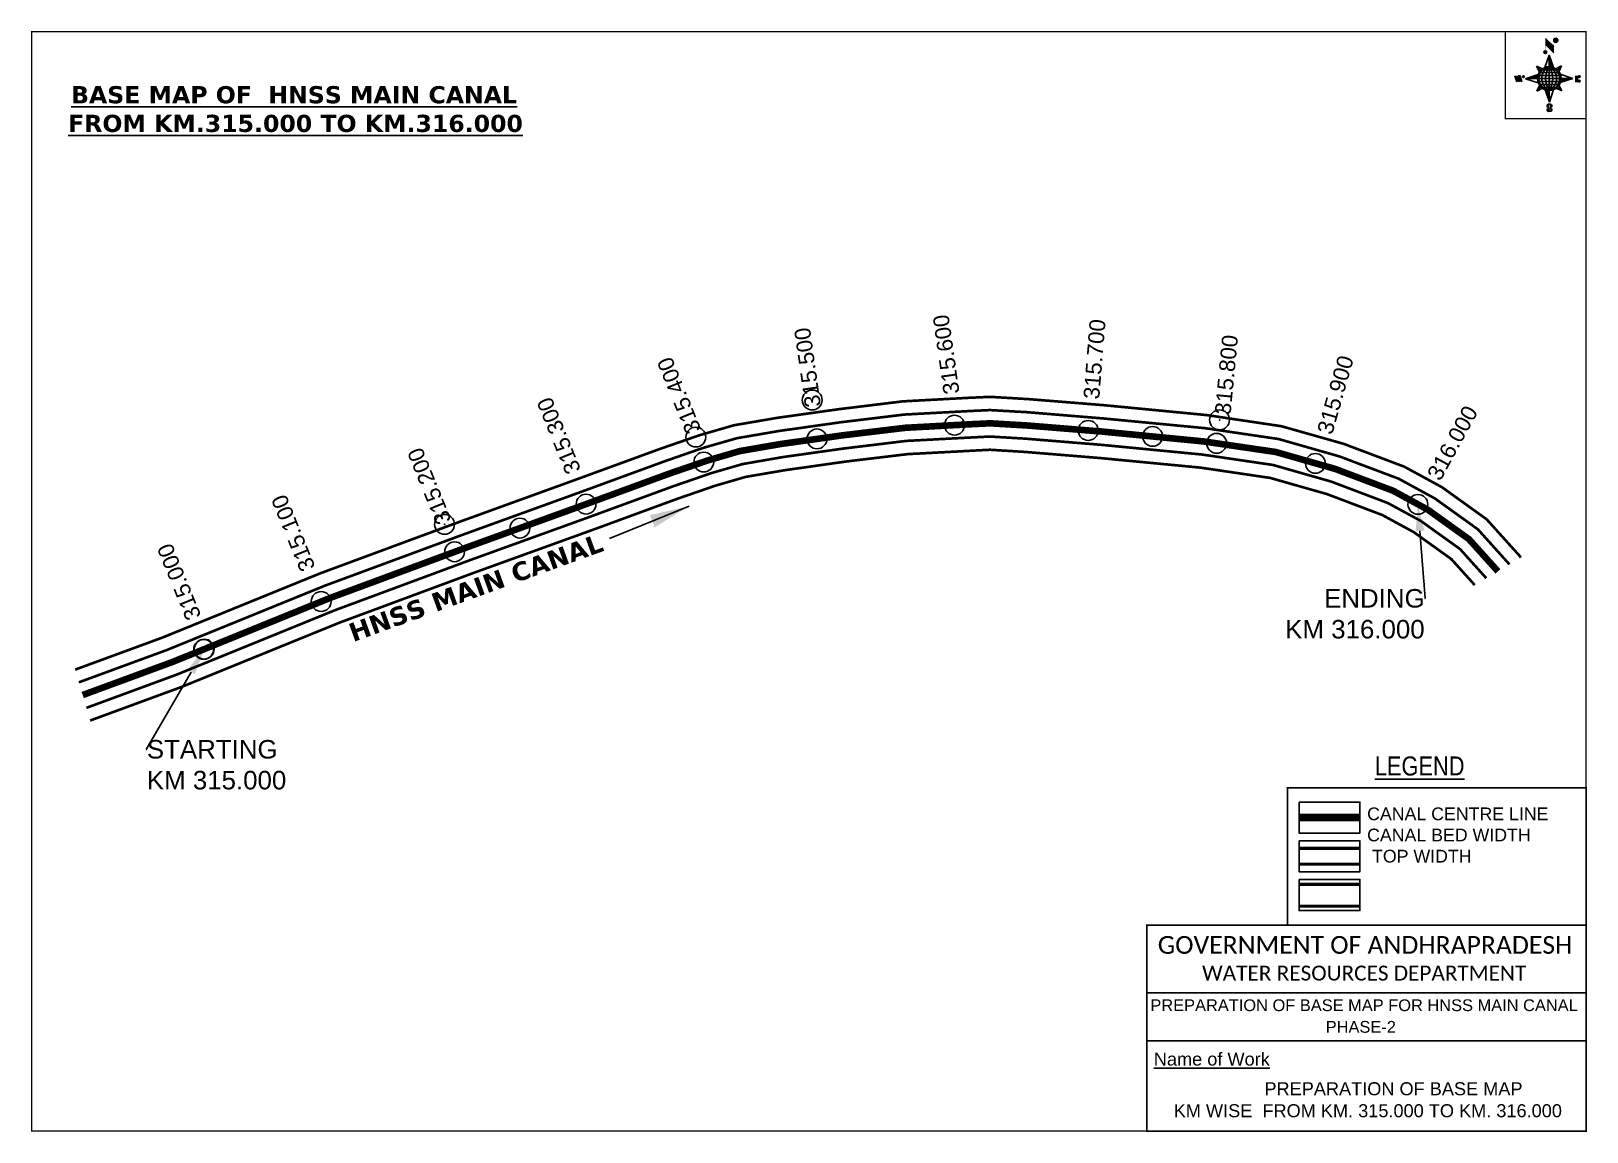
# Model space of a CAD drawing. Header units: inches. Extents: x 787631 to 788808, y 1575909 to 1576741.
import ezdxf
from ezdxf import colors
from ezdxf.entities.mleader import LeaderData, LeaderLine
from ezdxf.enums import TextEntityAlignment as Align
from ezdxf.math import Vec2, Vec3

# ---------------------------------------------------------------- set-up
doc = ezdxf.new("R2010")
doc.units = ezdxf.units.IN
doc.header["$LTSCALE"] = 15
doc.header["$MEASUREMENT"] = 0
doc.header["$PDMODE"] = 32
doc.header["$PDSIZE"] = 15
doc.linetypes.add('HIDDEN2', pattern=[0.1875, 0.125, -0.0625])
for name, color, linetype in [('AQUADUCT', 1, 'Continuous'), ('bord', 1, 'Continuous'), ('CANAL1', 7, 'Continuous'), ('CSMark', 72, 'Continuous'), ('DCBMS', 232, 'Continuous'), ('PAGE', 7, 'Continuous'), ('TEXT', 6, 'Continuous')]:
    doc.layers.add(name, color=color, linetype=linetype)
doc.styles.add('ARIALN', font='ARIALN.TTF')
doc.styles.get("Standard").update_dxf_attribs({"font": 'arial.ttf'})
doc.dimstyles.get("Standard").update_dxf_attribs({"dimtxt": 20, "dimasz": 0.18, "dimexe": 0.18, "dimexo": 0.0625, "dimgap": 0.09, "dimtad": 0, "dimtih": 1, "dimtoh": 1, "dimdec": 4, "dimzin": 0, "dimdsep": 46, "dimtxsty": 'Standard', "dimcen": 0.09, "dimadec": 0, "dimazin": 0, "dimtfac": 1, "dimtdec": 4, "dimtofl": 0, "dimtmove": 0, "dimatfit": 3, "dimfxl": 1, "dimtolj": 1, "dimtzin": 0, "dimarcsym": 0})
pattern_1 = [(267.297113149, (-8720374.938, 50637915.138), (10.5367255337, -0.497431438), [])]
pattern_2 = [(357.297113149, (-8720374.938, 50637915.138), (0.497431438, 10.5367255337), [])]

# ---------------------------------------------------------------- blocks, each defined once
blk = doc.blocks.new('*X26')
at = {"color": 0, "linetype": 'Continuous'}
for p, q in [((6321.6, 240.5), (6322.3, 241.2)), ((6321.6, 240.3), (6322.3, 241)), ((6321.6, 240.1), (6322.3, 240.8)), ((6321.6, 239.9), (6322.4, 240.7)), ((6321.6, 239.8), (6322.4, 240.6)), ((6321.6, 239.6), (6322.5, 240.5)), ((6321.6, 239.4), (6322.5, 240.3)), ((6321.6, 239.2), (6322.6, 240.2)), ((6321.7, 239.1), (6322.6, 240.1)), ((6321.8, 240.8), (6322.4, 241.4)), ((6321.8, 239), (6322.7, 240)), ((6321.8, 239), (6322.8, 239.9)), ((6321.9, 238.9), (6322.9, 239.8)), ((6322, 238.8), (6323, 239.7)), ((6322.1, 241.3), (6322.4, 241.6)), ((6322.1, 238.7), (6323.1, 239.6)), ((6322.2, 238.6), (6323.1, 239.6)), ((6322.3, 238.5), (6323.2, 239.5)), ((6322.4, 238.5), (6323.3, 239.4)), ((6322.5, 238.4), (6323.4, 239.3)), ((6322.7, 238.4), (6323.6, 239.3)), ((6322.8, 238.3), (6323.7, 239.2)), ((6322.9, 238.3), (6323.8, 239.1)), ((6323.1, 238.2), (6323.9, 239.1)), ((6323.2, 238.2), (6324, 239)), ((6323.3, 238.2), (6324.2, 239)), ((6323.5, 238.1), (6324.3, 238.9)), ((6323.7, 238.1), (6324.4, 238.9)), ((6323.8, 238.1), (6324.6, 238.8)), ((6324.1, 238.2), (6324.7, 238.8)), ((6324.3, 238.3), (6324.9, 238.8)), ((6324.6, 238.3), (6325.1, 238.8)), ((6324.8, 238.4), (6325.2, 238.8)), ((6325.1, 238.5), (6325.4, 238.8)), ((6325.4, 238.6), (6325.6, 238.8))]:
    blk.add_line(p, q, dxfattribs=at)
blk = doc.blocks.new('*X25')
at = {"color": 0, "linetype": 'Continuous'}
for p, q in [((6324.4, 240.3), (6324.5, 240.4)), ((6324.6, 240.3), (6324.8, 240.5)), ((6324.7, 240.2), (6325, 240.5)), ((6324.8, 240.2), (6325.2, 240.6)), ((6325, 240.1), (6325.5, 240.6)), ((6325.1, 240.1), (6325.6, 240.6)), ((6325.2, 240), (6325.8, 240.6)), ((6325.3, 240), (6326, 240.6)), ((6325.4, 239.9), (6326.1, 240.6)), ((6325.5, 239.8), (6326.2, 240.5)), ((6325.6, 239.8), (6326.3, 240.5)), ((6325.7, 239.7), (6326.5, 240.4)), ((6325.9, 239.6), (6326.6, 240.3)), ((6326, 239.5), (6326.7, 240.3)), ((6326, 239.4), (6326.8, 240.2)), ((6326.1, 239.3), (6327, 240.2)), ((6326.2, 239.3), (6327.1, 240.1)), ((6326.3, 239.2), (6327.1, 240)), ((6326.4, 239.1), (6327.2, 239.9)), ((6326.5, 239), (6327.3, 239.8)), ((6326.5, 238.9), (6327.4, 239.7)), ((6326.6, 238.8), (6327.5, 239.6)), ((6326.7, 238.7), (6327.5, 239.5)), ((6326.8, 238.6), (6327.6, 239.4)), ((6326.8, 238.5), (6327.7, 239.3)), ((6326.8, 236.5), (6327.4, 237)), ((6326.9, 238.3), (6327.8, 239.2)), ((6326.9, 238.2), (6327.9, 239.1)), ((6326.9, 236.8), (6327.6, 237.4)), ((6327, 238.1), (6327.8, 239)), ((6327, 237.9), (6327.8, 238.8)), ((6327, 237.8), (6327.8, 238.6)), ((6327, 237.6), (6327.8, 238.4)), ((6327, 237.4), (6327.8, 238.2)), ((6327, 237.3), (6327.8, 238)), ((6327, 237.1), (6327.8, 237.9))]:
    blk.add_line(p, q, dxfattribs=at)
blk = doc.blocks.new('H')
at = {"layer": 'bord', "extrusion": (0.000427885, 0.004792, 0.999988)}
h = blk.add_hatch(dxfattribs=at)
h.set_pattern_fill('LINE', color=8, scale=84.387686, angle=-2.7029, style=0)
h.set_pattern_definition(pattern_2)
h.paths.add_polyline_path([(-492, 786, -0.090992), (-448, 775), (-486, 912)])
h = blk.add_hatch(dxfattribs=at)
h.set_pattern_fill('LINE', color=8, scale=84.387686, angle=-92.7029, style=0)
h.set_pattern_definition(pattern_1)
h.paths.add_polyline_path([(-625, 665, -0.090992), (-615, 710), (-751, 671)])
h = blk.add_hatch(dxfattribs=at)
h.set_pattern_fill('LINE', color=8, scale=84.387686, angle=-2.7029, style=0)
h.set_pattern_definition(pattern_2)
h.paths.add_polyline_path([(-504, 533, -0.090992), (-549, 543), (-510, 406)])
h = blk.add_hatch(dxfattribs=at)
h.set_pattern_fill('LINE', color=8, scale=84.387686, angle=-92.7029, style=0)
h.set_pattern_definition(pattern_1)
h.paths.add_polyline_path([(-246, 647), (-372, 653, -0.090992), (-382, 609)])
for p, q in [((-519, 1020, -1217), (-435, 927, -1216)), ((-516, 1087, -1217), (-432, 994, -1217)), ((-538, 774, -1216), (-487, 906, -1216)), ((-487, 906, -1216), (-493, 780, -1216)), ((-487, 906, -1216), (-448, 769, -1216)), ((-865, 701, -1215), (-847, 638, -1215)), ((-847, 700, -1215), (-829, 637, -1215)), ((-829, 699, -1215), (-811, 636, -1215)), ((-829, 699, -1215), (-811, 698, -1215)), ((-811, 698, -1215), (-794, 635, -1215)), ((-752, 665, -1215), (-615, 704, -1215)), ((-627, 794, -1216), (-567, 760, -1216)), ((-627, 794, -1216), (-584, 747, -1215)), ((-599, 731, -1215), (-627, 794, -1216)), ((-421, 753, -1216), (-359, 781, -1216)), ((-359, 781, -1216), (-405, 739, -1216)), ((-359, 781, -1216), (-392, 721, -1215)), ((-379, 693, -1215), (-246, 641, -1215)), ((-213, 669, -1215), (-217, 601, -1215)), ((-752, 665, -1215), (-625, 659, -1215)), ((-619, 614, -1215), (-752, 665, -1215)), ((-639, 526, -1214), (-606, 585, -1215)), ((-639, 526, -1214), (-593, 568, -1215)), ((-577, 553, -1215), (-639, 526, -1214)), ((-511, 400, -1214), (-549, 537, -1214)), ((-460, 533, -1215), (-511, 400, -1214)), ((-505, 527, -1214), (-511, 400, -1214)), ((-371, 513, -1214), (-431, 546, -1215)), ((-371, 513, -1214), (-414, 560, -1215)), ((-399, 576, -1215), (-371, 513, -1214)), ((-246, 641, -1215), (-383, 603, -1215)), ((-373, 647, -1215), (-246, 641, -1215)), ((-197, 600, -1215), (-194, 668, -1215))]:
    blk.add_line(p, q, dxfattribs=at)
at = {"layer": 'bord', "color": 8, "linetype": 'ByBlock', "extrusion": (0.000427885, 0.004792, 0.999988)}
for p, q in [((-375, 679, -1215), (-620, 691, -1215)), ((-386, 711, -1215), (-605, 722, -1215)), ((-411, 744, -1216), (-578, 752, -1216)), ((-493, 780, -1216), (-505, 527, -1214)), ((-373, 647, -1215), (-625, 659, -1215)), ((-378, 616, -1215), (-623, 628, -1215)), ((-392, 585, -1215), (-611, 595, -1215)), ((-420, 555, -1215), (-587, 562, -1215))]:
    blk.add_line(p, q, dxfattribs=at)
at = {"layer": 'bord', "extrusion": (0.000427885, 0.004792, 0.999988), "elevation": -1212}
for points, const_width in [([(-522, 960), (-516, 1093)], 1.61), ([(-434, 933), (-428, 1066)], 1.61), ([(-870, 707), (-846, 706)], 0.642), ([(-829, 643), (-821, 678)], 0.642), ([(-793, 641), (-782, 694)], 0.642), ([(-223, 676), (-174, 673)], 0.706), ([(-829, 643), (-855, 644)], 0.642), ([(-811, 642), (-784, 641)], 0.642), ([(-177, 605), (-226, 607)], 0.706), ([(-195, 645), (-185, 644)], 0.706)]:
    blk.add_lwpolyline(points, dxfattribs=dict(at, const_width=const_width))
for points, const_width in [([(-414, 1073, 1), (-398, 1058, 1)], 22.3), ([(-530, 950, 1), (-520, 939, 1)], 14.8), ([(-776, 697, 1), (-769, 690, 1)], 8.9), ([(-180, 618, 1), (-173, 611, 1)], 9.79), ([(-178, 667, 1), (-171, 660, 1)], 9.79), ([(-490, 362, 1), (-498, 369, 1)], 11.1), ([(-525, 322, 1), (-533, 329, 1)], 11.1)]:
    blk.add_lwpolyline(points, format="xyb", close=True, dxfattribs=dict(at, const_width=const_width))
for points in [[(-537, 317), (-531, 310), (-520, 307), (-505, 307), (-494, 310), (-486, 318), (-487, 326), (-491, 333), (-494, 336), (-503, 341), (-522, 347), (-530, 352), (-534, 355), (-537, 363), (-537, 373), (-530, 381), (-520, 384), (-504, 384), (-493, 380), (-487, 373)], [(-522, 348), (-526, 354), (-528, 361), (-528, 371), (-526, 375), (-521, 381), (-515, 384)], [(-505, 307), (-499, 312), (-497, 319), (-497, 327), (-501, 335), (-509, 343)]]:
    blk.add_lwpolyline(points, dxfattribs=at)
at = {"layer": 'bord', "extrusion": (0.000427885, 0.004792, 0.999988)}
for centre, radius in [((-406, 1065, -1212), 22.3), ((-525, 944, -1212), 14.8), ((-773, 694, -1212), 8.9), ((-498, 659, -1212), 127), ((-177, 615, -1212), 9.79), ((-174, 663, -1212), 9.79), ((-494, 365, -1212), 11.1), ((-529, 325, -1212), 11.1)]:
    blk.add_circle(centre, radius, dxfattribs=at)
at = {"layer": 'bord', "color": 8, "linetype": 'ByBlock', "extrusion": (0.000427885, 0.004792, 0.999988)}
for centre, radius, start, end in [((-482, 658, -1212), 128, 94.9254, 259.6691), ((-437, 656, -1212), 141, 113.2864, 241.308), ((-316, 651, -1212), 222, 142.5892, 212.0053), ((-560, 662, -1212), 141, 293.2864, 61.308), ((-681, 668, -1212), 222, 322.5892, 32.0053), ((-515, 660, -1212), 128, 274.9254, 79.6691)]:
    blk.add_arc(centre, radius, start, end, dxfattribs=at)
at = {"layer": 'bord', "extrusion": (0.000427885, 0.004792, 0.999988)}
for points in [[(-516, 1093, -1212), (-431, 1000, -1212), (-519, 1026, -1212), (-434, 933, -1212)], [(-864, 707, -1212), (-846, 706, -1212), (-846, 644, -1212), (-829, 643, -1212)], [(-829, 705, -1212), (-811, 704, -1212), (-811, 642, -1212), (-793, 641, -1212)], [(-193, 674, -1212), (-197, 606, -1212), (-213, 675, -1212), (-216, 607, -1212)]]:
    blk.add_solid(points, dxfattribs=at)
at = {"layer": 'bord', "extrusion": (0.000427885, 0.004792, 0.999988), "xscale": 7.977342409717546, "yscale": 7.977342408231451, "zscale": 7.977342408476333, "rotation": 138.0840426661453}
for name, p in [('*X25', (38301, -31929, -1212)), ('*X26', (38314, -31951, -1212))]:
    blk.add_blockref(name, p, dxfattribs=at)

msp = doc.modelspace()

# ---------------------------------------------------------------- linework, layer by layer
at = {"layer": 'CANAL1', "color": 200, "const_width": 2}
for points in [[(787664.7, 1576258.2), (787730.6, 1576282.4), (787850.3, 1576331.1), (787953.6, 1576369.3), (788044.1, 1576402.1), (788106.5, 1576424.9), (788136.5, 1576435.3), (788162.7, 1576442.9), (788195.4, 1576448.5), (788242.3, 1576455.1), (788290.6, 1576461), (788340.9, 1576463.7), (788356.6, 1576464.4), (788385.3, 1576462.7), (788442.6, 1576458.1), (788520.5, 1576450.6), (788576.8, 1576442.2), (788623.8, 1576428.9), (788669.7, 1576411.6), (788698.2, 1576396.1), (788732, 1576371.8), (788756.9, 1576344.2), (788757.8, 1576342.8)], [(787676, 1576219.7), (787745.1, 1576245.1), (787864.8, 1576293.8), (787967.3, 1576331.8), (788057.8, 1576364.5), (788119.9, 1576387.3), (788148.6, 1576397.2), (788171.7, 1576403.9), (788201.6, 1576409), (788247.5, 1576415.5), (788294.1, 1576421.1), (788343, 1576423.7), (788356.4, 1576424.4), (788382.5, 1576422.8), (788439, 1576418.2), (788515.6, 1576410.9), (788568.4, 1576403.1), (788611.2, 1576390.9), (788653, 1576375.1), (788676.9, 1576362.1), (788705.2, 1576341.8), (788723, 1576322.1)]]:
    msp.add_lwpolyline(points, dxfattribs=at)
at = {"layer": 'CANAL1', "color": 5, "const_width": 2}
for points in [[(787667.5, 1576248.6), (787734.2, 1576273.1), (787853.9, 1576321.8), (787957, 1576359.9), (788047.6, 1576392.7), (788109.9, 1576415.5), (788139.5, 1576425.8), (788164.9, 1576433.1), (788196.9, 1576438.6), (788243.6, 1576445.2), (788291.5, 1576451), (788341.4, 1576453.7), (788356.5, 1576454.4), (788384.6, 1576452.8), (788441.7, 1576448.1), (788519.3, 1576440.7), (788574.7, 1576432.5), (788620.6, 1576419.4), (788665.5, 1576402.5), (788692.8, 1576387.6), (788725.3, 1576364.3), (788748.9, 1576338.1), (788749.2, 1576337.7)], [(787673.2, 1576229.3), (787741.4, 1576254.4), (787861.1, 1576303.1), (787963.9, 1576341.2), (788054.4, 1576373.9), (788116.6, 1576396.7), (788145.6, 1576406.7), (788169.4, 1576413.6), (788200, 1576418.9), (788246.2, 1576425.4), (788293.2, 1576431.1), (788342.5, 1576433.7), (788356.4, 1576434.4), (788383.2, 1576432.8), (788439.9, 1576428.2), (788516.8, 1576420.8), (788570.5, 1576412.9), (788614.3, 1576400.4), (788657.1, 1576384.2), (788682.2, 1576370.6), (788711.9, 1576349.3), (788731.7, 1576327.3)]]:
    msp.add_lwpolyline(points, dxfattribs=at)
at = {"layer": 'CANAL1', "color": 1, "linetype": 'HIDDEN2', "ltscale": 8, "const_width": 5}
msp.add_lwpolyline([(787670.4, 1576239), (787737.8, 1576263.8), (787762.3, 1576273.7), (787857.5, 1576312.4), (787960.5, 1576350.5), (788051, 1576383.3), (788113.2, 1576406.1), (788142.6, 1576416.2), (788167.2, 1576423.4), (788198.5, 1576428.8), (788244.9, 1576435.3), (788292.3, 1576441), (788342, 1576443.7), (788356.5, 1576444.4), (788383.9, 1576442.8), (788440.8, 1576438.2), (788518, 1576430.7), (788572.6, 1576422.7), (788617.5, 1576409.9), (788661.3, 1576393.4), (788687.5, 1576379.1), (788718.6, 1576356.8), (788740.5, 1576332.5)], dxfattribs=at)
at = {"layer": 'CANAL1', "color": 1, "linetype": 'HIDDEN2', "ltscale": 100, "const_width": 6, "elevation": -0.4}
msp.add_lwpolyline([(788636.2, 1576146.4), (788590.1, 1576146.4)], dxfattribs=at)
at = {"layer": 'CANAL1', "color": 5, "const_width": 2.4, "elevation": -0.4}
for points in [[(788636.2, 1576123.1), (788590.1, 1576123.1)], [(788636.2, 1576111.1), (788590.1, 1576111.1)]]:
    msp.add_lwpolyline(points, dxfattribs=at)
at = {"layer": 'CANAL1', "color": 200, "const_width": 2.4, "elevation": -0.4}
for points in [[(788636.2, 1576095.9), (788590.1, 1576095.9)], [(788636.2, 1576079.4), (788590.1, 1576079.4)]]:
    msp.add_lwpolyline(points, dxfattribs=at)
at = {"layer": 'CSMark', "color": 3}
for p in [(788222, 1576462), (788329.6, 1576443), (788430.7, 1576439), (788530, 1576447), (788134, 1576434), (788225.6, 1576432.6), (788479.4, 1576434.5), (788527.8, 1576429.3), (788140, 1576415.1), (788602.5, 1576414.1), (788051, 1576383.3), (788680, 1576383.1), (787944, 1576368), (788001, 1576365.2), (787951.6, 1576347.3), (787850.7, 1576309.7), (787761.9, 1576273.5), (787762.3, 1576273.7)]:
    msp.add_point(p, dxfattribs=at)
at = {"layer": 'PAGE', "const_width": 1}
msp.add_lwpolyline([(787631.9, 1575909.4), (788807.2, 1575909.4), (788807.2, 1576740.4), (787631.9, 1576740.4), (787631.9, 1575909.4)], dxfattribs=at)
at = {"layer": 'PAGE'}
for points, const_width in [([(788807.2, 1576740.4), (788746.1, 1576740.4), (788746.1, 1576674.6), (788807.2, 1576674.6)], 1), ([(788581.3, 1576168.8), (788807.2, 1576168.8), (788807.2, 1576065), (788581.3, 1576065)], 1.2), ([(788475, 1576065), (788807.2, 1576065), (788807.2, 1575909.4), (788475, 1575909.4)], 1.2)]:
    msp.add_lwpolyline(points, close=True, dxfattribs=dict(at, const_width=const_width))
at = {"layer": 'PAGE', "elevation": -0.4}
for points in [[(788590.1, 1576158.1), (788636.2, 1576158.1), (788636.2, 1576134.6), (788590.1, 1576134.6)], [(788590.1, 1576128.9), (788636.2, 1576128.9), (788636.2, 1576105.4), (788590.1, 1576105.4)], [(788590.1, 1576099.6), (788636.2, 1576099.6), (788636.2, 1576076.1), (788590.1, 1576076.1)]]:
    msp.add_lwpolyline(points, close=True, dxfattribs=at)
at = {"layer": 'PAGE'}
for points in [[(788475, 1576014), (788807.2, 1576014)], [(788475, 1575977.7), (788807.2, 1575977.7)]]:
    msp.add_lwpolyline(points, dxfattribs=at)

# ---------------------------------------------------------------- block references
at = {"layer": 'AQUADUCT', "color": 1, "xscale": 0.0703495379661093, "yscale": 0.07034953800030053, "zscale": 0.07034953795990817, "rotation": 3.078330607406165}
msp.add_blockref('H', (788816.8, 1576661, 85.4), dxfattribs=at)

# ---------------------------------------------------------------- texts
at = {"layer": 'CANAL1', "insert": (787869.2, 1576291.8), "char_height": 14, "width": 205.129, "attachment_point": 1, "rotation": 19.9835}
msp.add_mtext('\\pi0.96322;{\\fVerdana|b1|i0|c0|p34;HNSS MAIN CANAL}', dxfattribs=at)
at = {"layer": 'CSMark', "color": 1}
for s, rotation, p in [('315.600', 98.0421, (788327.5, 1576466.4)), ('315.500', 98.0421, (788222.7, 1576456.6)), ('315.700', 85.353, (788433, 1576462.7)), ('315.800', 84.5126, (788532.3, 1576450.9)), ('315.400', 112.1316, (788132.7, 1576437.3)), ('315.900', 74.1317, (788609.3, 1576436.8)), ('315.300', 112.1316, (788041.8, 1576406.9)), ('316.000', 61.4211, (788691.6, 1576403)), ('315.200', 112.1316, (787943.9, 1576368.8)), ('315.100', 112.1316, (787841, 1576333.3)), ('315.000', 112.1316, (787754.7, 1576296.4))]:
    msp.add_text(s, height=12, rotation=rotation, dxfattribs=at).set_placement(p, align=Align.MIDDLE_LEFT)
at = {"layer": 'PAGE', "extrusion": (0.000201441, 0.004807, 0.999988), "style": 'ARIALN'}
msp.add_text('%%ULEGEND', height=14.4, rotation=359.9999, dxfattribs=at).set_placement((788681.3, 1576166.4, 7735.3), align=Align.MIDDLE)
at = {"layer": 'PAGE', "extrusion": (0.000201441, 0.004807, 0.999988)}
for s, height, p in [('PREPARATION OF BASE MAP FOR HNSS MAIN CANAL', 8.878, (788477.7, 1575981.1, 7734.4)), ('%%UName of Work', 9.822, (788480.3, 1575939.9, 7733.1))]:
    msp.add_text(s, height=height, rotation=359.9999, dxfattribs=at).set_placement(p)
for s, height, p in [('PHASE-2', 8.88, (788636.8, 1575969.2, 7734.3)), ('PREPARATION OF BASE MAP', 9.822, (788661.5, 1575922.4, 7733.1)), ('KM WISE  FROM KM. 315.000 TO KM. 316.000', 9.822, (788642.1, 1575905.8, 7733.1))]:
    msp.add_text(s, height=height, rotation=359.9999, dxfattribs=at).set_placement(p, align=Align.MIDDLE_CENTER)
at = {"layer": 'PAGE', "extrusion": (0.000201441, 0.004807, 0.999988), "attachment_point": 1, "text_direction": (1, -1e-06, -0.000201)}
for s, insert, char_height, width in [('CANAL CENTRE LINE CANAL BED WIDTH {\\H2.3717x; }\\P TOP WIDTH{\\H1.9152x; }', (788641.6, 1576154, -0.4), 9.6, 168.926), ('\\pi3.5885;{\\fCalibri|b0|i0|c0|p34;\\H1.3333x;GOVERNMENT OF ANDHRAPRADESH\\P\\pi37.073;\\H0.83998x;WATER RESOURCES DEPARTMENT}', (788479.7, 1576056.8, -1.3), 10.059, 321.276)]:
    msp.add_mtext(s, dxfattribs=dict(at, insert=insert, char_height=char_height, width=width))
at = {"layer": 'TEXT', "color": 1, "insert": (787639.8, 1576699.3), "char_height": 13, "width": 379.826, "attachment_point": 1}
msp.add_mtext('\\pi21.755;{\\fVerdana|b1|i0|c0|p34;\\LBASE MAP OF  HNSS MAIN CANAL \\P\\pi19.564;FROM KM.315.000 TO KM.316.000}', dxfattribs=at)

# ---------------------------------------------------------------- leaders
at = {"layer": 'CANAL1'}
msp.add_leader([(788128.9, 1576381.8), (788068.7, 1576357.2)], dimstyle='Standard', override={"dimasz": 30, "dimgap": 0.09, "dimtad": 0}, dxfattribs=at)
at = {"layer": 'DCBMS', "color": 5}
ml = msp.add_multileader_mtext('Standard', dxfattribs=at)
ml.set_content('STARTING\\PKM 315.000', color=5)
ml.set_leader_properties()
ml.build(insert=Vec2(0, 0))
ml.multileader.update_dxf_attribs({"dogleg_length": 0.36, "arrow_head_size": 20})
ctx = ml.context
ctx.base_point, ctx.char_height, ctx.arrow_head_size, ctx.landing_gap_size, ctx.plane_origin = Vec3(787718.9, 1576197.9), 14, 20, 0.09, Vec3(787889.7, 1576270.6)
notes = []
notes.append((ctx, [(1, (1, 1, 0), (787718.5, 1576197.9), (1, 0), 0.36, [(0, [(787762.3, 1576273.7)], 0, [])])]))
ctx.mtext.insert, ctx.mtext.flow_direction = Vec3(787718.9, 1576205), 5
for ctx, leaders in notes:
    for number, flags, end, landing, length, lines in leaders:
        leader = LeaderData()
        leader.index, (leader.has_last_leader_line, leader.has_dogleg_vector, leader.attachment_direction) = number, flags
        leader.last_leader_point, leader.dogleg_vector, leader.dogleg_length = Vec3(end), Vec3(landing), length
        for number, points, colour, breaks in lines:
            line = LeaderLine()
            line.index, line.vertices, line.color, line.breaks = number, Vec3.list(points), colors.encode_raw_color(colour), breaks
            leader.lines.append(line)
        ctx.leaders.append(leader)

# ---------------------------------------------------------------- next in the draw order: leaders
ml = msp.add_multileader_mtext('Standard', dxfattribs=at)
ml.set_content('ENDING \\PKM 316.000', color=5)
ml.set_leader_properties()
ml.build(insert=Vec2(0, 0))
ml.multileader.update_dxf_attribs({"dogleg_length": 0.36, "arrow_head_size": 20})
ctx = ml.context
ctx.base_point, ctx.char_height, ctx.arrow_head_size, ctx.landing_gap_size, ctx.plane_origin = Vec3(788582, 1576312), 14, 20, 0.09, Vec3(788725.6, 1576524.4)
ctx.text_align_type = 2
notes = []
notes.append((ctx, [(0, (1, 1, 0), (788685.6, 1576312), (-1, 0), 0.36, [(0, [(788680, 1576383.1)], 0, [])])]))
ctx.mtext.insert, ctx.mtext.width, ctx.mtext.alignment, ctx.mtext.flow_direction = Vec3(788685.1, 1576319.1), 109.049, 3, 5
ctx.mtext.has_bg_fill, ctx.mtext.bg_color, ctx.mtext.bg_scale_factor, ctx.mtext.bg_transparency, ctx.mtext.use_window_bg_color = 1, -1027028792, 1.5, 0, 1
for ctx, leaders in notes:
    for number, flags, end, landing, length, lines in leaders:
        leader = LeaderData()
        leader.index, (leader.has_last_leader_line, leader.has_dogleg_vector, leader.attachment_direction) = number, flags
        leader.last_leader_point, leader.dogleg_vector, leader.dogleg_length = Vec3(end), Vec3(landing), length
        for number, points, colour, breaks in lines:
            line = LeaderLine()
            line.index, line.vertices, line.color, line.breaks = number, Vec3.list(points), colors.encode_raw_color(colour), breaks
            leader.lines.append(line)
        ctx.leaders.append(leader)

doc.saveas('drawing.dxf')
